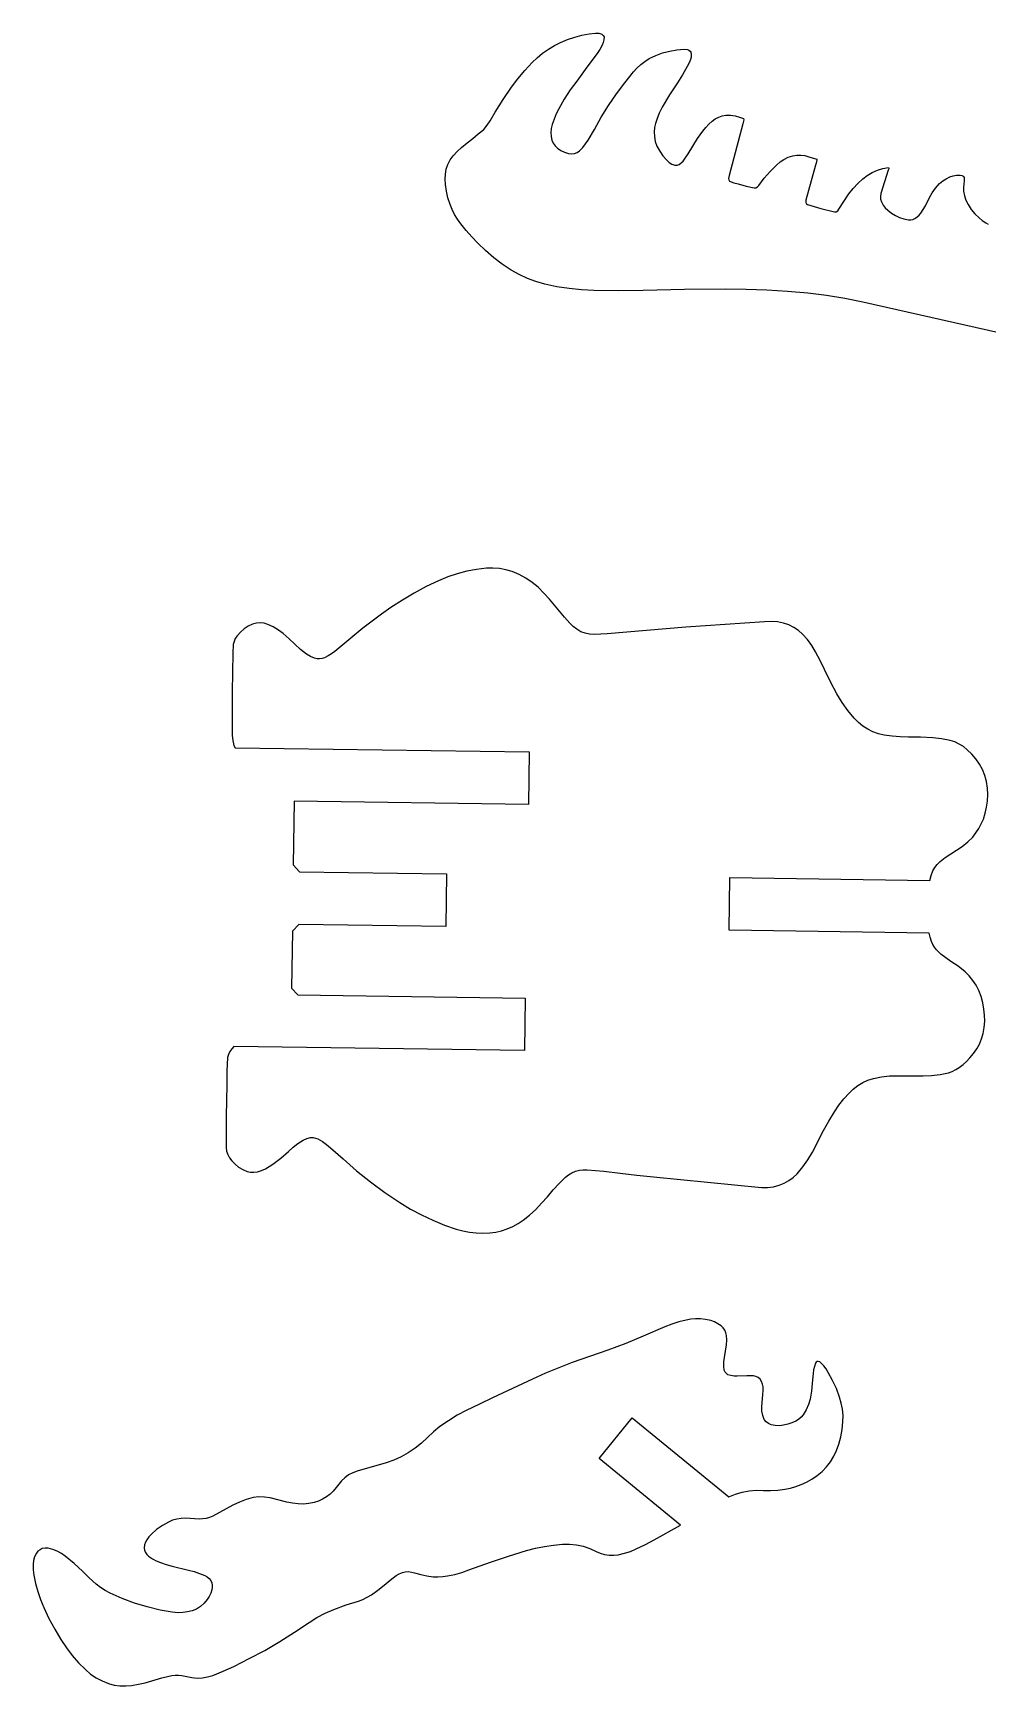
# Model space of a CAD drawing. Extents: x -40.2 to -8.1, y -2.1 to 47.3.
# Drawn here: x -28.71 to -18.87, y 30.29 to 47.33 of the extents above; entities that cross this region are included whole.
import ezdxf

# ---------------------------------------------------------------- set-up
doc = ezdxf.new("R2010")
doc.units = 0

msp = doc.modelspace()

# ---------------------------------------------------------------- linework, layer by layer
at = {"layer": '5'}
for p, q in [((-23.3967, 47.163207), (-23.334717, 47.200619)), ((-23.334717, 47.200619), (-23.27023, 47.233527)), ((-23.27023, 47.233527), (-23.198846, 47.262705)), ((-23.198846, 47.262705), (-23.125816, 47.287478)), ((-23.125816, 47.287478), (-23.051412, 47.307754)), ((-23.051412, 47.307754), (-22.97591, 47.323456)), ((-22.97591, 47.323456), (-22.91038, 47.330074)), ((-22.91038, 47.330074), (-22.876917, 47.327584)), ((-22.876917, 47.327584), (-22.84485, 47.317697)), ((-22.842981, 47.204719), (-22.867977, 47.161763)), ((-22.84485, 47.317697), (-22.831298, 47.305556)), ((-22.830693, 47.231466), (-22.842981, 47.204719)), ((-22.831298, 47.305556), (-22.822725, 47.289507)), ((-22.823854, 47.260095), (-22.830693, 47.231466)), ((-22.822725, 47.289507), (-22.823854, 47.260095)), ((-23.640144, 46.944601), (-23.564549, 47.025943)), ((-23.564549, 47.025943), (-23.511908, 47.075646)), ((-23.511908, 47.075646), (-23.455864, 47.121479)), ((-23.455864, 47.121479), (-23.3967, 47.163207)), ((-22.89481, 47.11993), (-22.999047, 46.976912)), ((-22.867977, 47.161763), (-22.89481, 47.11993)), ((-22.44466, 47.005582), (-22.402899, 47.038532)), ((-22.402899, 47.038532), (-22.358534, 47.067883)), ((-22.358534, 47.067883), (-22.290037, 47.099401)), ((-22.290037, 47.099401), (-22.219095, 47.124943)), ((-22.219095, 47.124943), (-22.146228, 47.144322)), ((-22.146228, 47.144322), (-22.07197, 47.157397)), ((-22.07197, 47.157397), (-21.996866, 47.16407)), ((-21.996866, 47.16407), (-21.96132, 47.159998)), ((-21.94737, 47.021515), (-21.965341, 46.985303)), ((-21.96132, 47.159998), (-21.94779, 47.15388)), ((-21.94779, 47.15388), (-21.936335, 47.144431)), ((-21.931764, 47.058807), (-21.94737, 47.021515)), ((-21.936335, 47.144431), (-21.927754, 47.132312)), ((-21.925158, 47.082832), (-21.931764, 47.058807)), ((-21.927754, 47.132312), (-21.923801, 47.107711)), ((-21.923801, 47.107711), (-21.925158, 47.082832)), ((-23.778321, 46.770823), (-23.711464, 46.859486)), ((-23.711464, 46.859486), (-23.640144, 46.944601)), ((-22.999047, 46.976912), (-23.10525, 46.835347)), ((-22.609568, 46.818376), (-22.519227, 46.929825)), ((-22.519227, 46.929825), (-22.483527, 46.969262)), ((-22.483527, 46.969262), (-22.44466, 47.005582)), ((-22.014122, 46.900164), (-22.06664, 46.81728)), ((-21.965341, 46.985303), (-22.014122, 46.900164)), ((-23.864098, 46.644813), (-23.778321, 46.770823)), ((-23.171668, 46.74382), (-23.23309, 46.648868)), ((-23.10525, 46.835347), (-23.171668, 46.74382)), ((-22.775852, 46.584617), (-22.69516, 46.70324)), ((-22.69516, 46.70324), (-22.609568, 46.818376)), ((-22.147732, 46.692875), (-22.223648, 46.565245)), ((-22.06664, 46.81728), (-22.147732, 46.692875)), ((-23.99699, 46.426324), (-23.945136, 46.515704)), ((-23.945136, 46.515704), (-23.864098, 46.644813)), ((-23.28934, 46.550764), (-23.315424, 46.497915)), ((-23.23309, 46.648868), (-23.28934, 46.550764)), ((-22.851502, 46.462718), (-22.775852, 46.584617)), ((-22.223648, 46.565245), (-22.254412, 46.503356)), ((-24.119132, 46.289887), (-24.062572, 46.336943)), ((-24.062572, 46.336943), (-24.027173, 46.37972)), ((-24.027173, 46.37972), (-23.99699, 46.426324)), ((-23.36764, 46.347933), (-23.371449, 46.306858)), ((-23.357861, 46.388007), (-23.36764, 46.347933)), ((-23.338291, 46.443598), (-23.357861, 46.388007)), ((-23.315424, 46.497915), (-23.338291, 46.443598)), ((-22.986818, 46.225925), (-22.921977, 46.337755)), ((-22.921977, 46.337755), (-22.851502, 46.462718)), ((-22.301916, 46.35596), (-22.30716, 46.31321)), ((-22.292901, 46.398077), (-22.301916, 46.35596)), ((-22.280186, 46.439228), (-22.292901, 46.398077)), ((-22.254412, 46.503356), (-22.280186, 46.439228)), ((-21.805567, 46.317666), (-21.775553, 46.355348)), ((-21.775553, 46.355348), (-21.742826, 46.3907)), ((-21.742826, 46.3907), (-21.707566, 46.423527)), ((-21.707566, 46.423527), (-21.676182, 46.446502)), ((-21.676182, 46.446502), (-21.641649, 46.464398)), ((-21.641649, 46.464398), (-21.604782, 46.476792)), ((-21.604782, 46.476792), (-21.566452, 46.483393)), ((-21.566452, 46.483393), (-21.518574, 46.482757)), ((-21.392095, 46.39532), (-21.535115, 45.860665)), ((-21.518574, 46.482757), (-21.471237, 46.475553)), ((-21.471237, 46.475553), (-21.425338, 46.461916)), ((-21.425338, 46.461916), (-21.405166, 46.456871)), ((-21.405166, 46.456871), (-21.385712, 46.449532)), ((-21.385333, 46.422426), (-21.392095, 46.39532)), ((-21.385712, 46.449532), (-21.383672, 46.436005)), ((-21.383672, 46.436005), (-21.385333, 46.422426)), ((-24.291704, 46.151361), (-24.23526, 46.199024)), ((-24.23526, 46.199024), (-24.177138, 46.244624)), ((-24.177138, 46.244624), (-24.119132, 46.289887)), ((-23.371449, 46.306858), (-23.369205, 46.265669)), ((-23.369205, 46.265669), (-23.360957, 46.225251)), ((-23.360957, 46.225251), (-23.346713, 46.19485)), ((-23.346713, 46.19485), (-23.327091, 46.16761)), ((-23.327091, 46.16761), (-23.302767, 46.14447)), ((-23.042347, 46.150013), (-23.012959, 46.186781)), ((-23.012959, 46.186781), (-22.986818, 46.225925)), ((-22.30716, 46.31321), (-22.30456, 46.262821)), ((-22.30456, 46.262821), (-22.294667, 46.213344)), ((-22.294667, 46.213344), (-22.277691, 46.165829)), ((-22.277691, 46.165829), (-22.249752, 46.112823)), ((-21.907396, 46.164216), (-21.858551, 46.242314)), ((-21.858551, 46.242314), (-21.805567, 46.317666)), ((-24.433464, 45.976704), (-24.408586, 46.022993)), ((-24.408586, 46.022993), (-24.377161, 46.065112)), ((-24.377161, 46.065112), (-24.336089, 46.109878)), ((-24.336089, 46.109878), (-24.291704, 46.151361)), ((-23.302767, 46.14447), (-23.267393, 46.12072)), ((-23.267393, 46.12072), (-23.229165, 46.101903)), ((-23.229165, 46.101903), (-23.188768, 46.088357)), ((-23.188768, 46.088357), (-23.158651, 46.085298)), ((-23.158651, 46.085298), (-23.128611, 46.08905)), ((-23.128611, 46.08905), (-23.100171, 46.099422)), ((-23.100171, 46.099422), (-23.074769, 46.11589)), ((-23.074769, 46.11589), (-23.042347, 46.150013)), ((-22.249752, 46.112823), (-22.215777, 46.063468)), ((-22.215777, 46.063468), (-22.176236, 46.018448)), ((-22.176236, 46.018448), (-22.151626, 45.996687)), ((-22.151626, 45.996687), (-22.123222, 45.980182)), ((-22.027115, 45.991038), (-22.008025, 46.010765)), ((-22.008025, 46.010765), (-21.955836, 46.086261)), ((-21.955836, 46.086261), (-21.907396, 46.164216)), ((-21.046021, 45.96943), (-21.009298, 46.001542)), ((-21.009298, 46.001542), (-20.968716, 46.028614)), ((-20.968716, 46.028614), (-20.924962, 46.050186)), ((-20.924962, 46.050186), (-20.878778, 46.065894)), ((-20.878778, 46.065894), (-20.836792, 46.072356)), ((-20.836792, 46.072356), (-20.794312, 46.072591)), ((-20.794312, 46.072591), (-20.752257, 46.066595)), ((-20.752257, 46.066595), (-20.711535, 46.054498)), ((-20.711535, 46.054498), (-20.630762, 46.031075)), ((-20.634723, 46.000109), (-20.643208, 45.970066)), ((-20.630762, 46.031075), (-20.634723, 46.000109)), ((-24.461251, 45.822917), (-24.457968, 45.87514)), ((-24.457968, 45.87514), (-24.448664, 45.926633)), ((-24.448664, 45.926633), (-24.433464, 45.976704)), ((-22.123222, 45.980182), (-22.09213, 45.969575)), ((-22.09213, 45.969575), (-22.070629, 45.969675)), ((-22.070629, 45.969675), (-22.050078, 45.975993)), ((-22.050078, 45.975993), (-22.027115, 45.991038)), ((-21.535115, 45.860665), (-21.539637, 45.832665)), ((-21.539637, 45.832665), (-21.537697, 45.817636)), ((-21.228415, 45.75973), (-21.172035, 45.833392)), ((-21.172035, 45.833392), (-21.111157, 45.903384)), ((-21.111157, 45.903384), (-21.046021, 45.96943)), ((-20.643208, 45.970066), (-20.741858, 45.606942)), ((-20.207968, 45.779138), (-20.157081, 45.827749)), ((-20.157081, 45.827749), (-20.110238, 45.863327)), ((-20.110238, 45.863327), (-20.05952, 45.893124)), ((-20.05952, 45.893124), (-20.005639, 45.916722)), ((-20.005639, 45.916722), (-19.949347, 45.933792)), ((-19.893659, 45.916643), (-19.971748, 45.676404)), ((-19.949347, 45.933792), (-19.891434, 45.944094)), ((-19.88917, 45.931553), (-19.893659, 45.916643)), ((-19.891434, 45.944094), (-19.888485, 45.938151)), ((-19.888485, 45.938151), (-19.88917, 45.931553)), ((-19.332029, 45.805859), (-19.296609, 45.8285)), ((-19.296609, 45.8285), (-19.258925, 45.847133)), ((-19.258925, 45.847133), (-19.224708, 45.858647)), ((-19.224708, 45.858647), (-19.189174, 45.865032)), ((-19.189174, 45.865032), (-19.153089, 45.86615)), ((-19.153089, 45.86615), (-19.137036, 45.863532)), ((-19.137036, 45.863532), (-19.122998, 45.855319)), ((-19.122998, 45.855319), (-19.112849, 45.842608)), ((-19.112849, 45.842608), (-19.11023, 45.807311)), ((-24.458469, 45.770664), (-24.461251, 45.822917)), ((-24.447595, 45.700849), (-24.458469, 45.770664)), ((-24.431537, 45.632041), (-24.447595, 45.700849)), ((-21.537697, 45.817636), (-21.52986, 45.804665)), ((-21.52986, 45.804665), (-21.485358, 45.787662)), ((-21.485358, 45.787662), (-21.439216, 45.775808)), ((-21.439216, 45.775808), (-21.357806, 45.753577)), ((-21.357806, 45.753577), (-21.275891, 45.733292)), ((-21.275891, 45.733292), (-21.257191, 45.736122)), ((-21.257191, 45.736122), (-21.240668, 45.745324)), ((-21.240668, 45.745324), (-21.228415, 45.75973)), ((-20.351756, 45.593469), (-20.298473, 45.671468)), ((-20.298473, 45.671468), (-20.255182, 45.726952)), ((-20.255182, 45.726952), (-20.207968, 45.779138)), ((-19.971748, 45.676404), (-19.975167, 45.647101)), ((-19.470798, 45.627434), (-19.44118, 45.681954)), ((-19.44118, 45.681954), (-19.405688, 45.732846)), ((-19.405688, 45.732846), (-19.364762, 45.77948)), ((-19.364762, 45.77948), (-19.332029, 45.805859)), ((-19.113637, 45.772082), (-19.117838, 45.736943)), ((-19.117838, 45.736943), (-19.117629, 45.701555)), ((-19.117629, 45.701555), (-19.109254, 45.653088)), ((-19.11023, 45.807311), (-19.113637, 45.772082)), ((-24.410383, 45.564624), (-24.431537, 45.632041)), ((-24.38955, 45.511302), (-24.410383, 45.564624)), ((-24.364138, 45.460003), (-24.38955, 45.511302)), ((-20.741858, 45.606942), (-20.743634, 45.583424)), ((-20.743634, 45.583424), (-20.737242, 45.57001)), ((-20.737242, 45.57001), (-20.724987, 45.561606)), ((-20.724987, 45.561606), (-20.587296, 45.522304)), ((-20.587296, 45.522304), (-20.448542, 45.486936)), ((-20.448542, 45.486936), (-20.42978, 45.489018)), ((-20.42978, 45.489018), (-20.413413, 45.498422)), ((-20.413413, 45.498422), (-20.402166, 45.513583)), ((-20.402166, 45.513583), (-20.351756, 45.593469)), ((-19.975167, 45.647101), (-19.972869, 45.61769)), ((-19.972869, 45.61769), (-19.964939, 45.589275)), ((-19.964939, 45.589275), (-19.947621, 45.556861)), ((-19.947621, 45.556861), (-19.924993, 45.527905)), ((-19.924993, 45.527905), (-19.897727, 45.503265)), ((-19.897727, 45.503265), (-19.860093, 45.474396)), ((-19.556376, 45.475388), (-19.510311, 45.549568)), ((-19.510311, 45.549568), (-19.470798, 45.627434)), ((-19.109254, 45.653088), (-19.093832, 45.606385)), ((-19.093832, 45.606385), (-19.071698, 45.562462)), ((-19.071698, 45.562462), (-19.038495, 45.512795)), ((-19.038495, 45.512795), (-19.000546, 45.466652)), ((-24.334342, 45.41112), (-24.364138, 45.460003)), ((-24.30039, 45.365027), (-24.334342, 45.41112)), ((-24.243985, 45.296094), (-24.30039, 45.365027)), ((-19.860093, 45.474396), (-19.819563, 45.449757)), ((-19.819563, 45.449757), (-19.776612, 45.429635)), ((-19.776612, 45.429635), (-19.73174, 45.414265)), ((-19.73174, 45.414265), (-19.685471, 45.403827)), ((-19.685471, 45.403827), (-19.662688, 45.404478)), ((-19.662688, 45.404478), (-19.640478, 45.409596)), ((-19.640478, 45.409596), (-19.619709, 45.418982)), ((-19.619709, 45.418982), (-19.5961, 45.434848)), ((-19.5961, 45.434848), (-19.574858, 45.453766)), ((-19.574858, 45.453766), (-19.556376, 45.475388)), ((-19.000546, 45.466652), (-18.958224, 45.424485)), ((-18.958224, 45.424485), (-18.924818, 45.397212)), ((-18.924818, 45.397212), (-18.889011, 45.373178)), ((-18.889011, 45.373178), (-18.865072, 45.360117)), ((-24.184809, 45.229525), (-24.243985, 45.296094)), ((-24.122962, 45.16543), (-24.184809, 45.229525)), ((-24.043916, 45.087553), (-24.122962, 45.16543)), ((-23.959984, 45.014969), (-24.043916, 45.087553)), ((-23.871518, 44.947983), (-23.959984, 45.014969)), ((-23.778893, 44.886879), (-23.871518, 44.947983)), ((-23.6971, 44.841197), (-23.778893, 44.886879)), ((-23.612185, 44.801618), (-23.6971, 44.841197)), ((-23.524604, 44.768354), (-23.612185, 44.801618)), ((-23.434825, 44.741581), (-23.524604, 44.768354)), ((-23.30935, 44.715664), (-23.434825, 44.741581)), ((-23.182719, 44.696161), (-23.30935, 44.715664)), ((-23.055261, 44.68312), (-23.182719, 44.696161)), ((-22.927304, 44.676577), (-23.055261, 44.68312)), ((-22.673544, 44.673459), (-22.927304, 44.676577)), ((-22.419783, 44.676589), (-22.673544, 44.673459)), ((-21.995237, 44.686022), (-22.419783, 44.676589)), ((-21.570605, 44.689906), (-21.995237, 44.686022)), ((-21.357969, 44.687663), (-21.570605, 44.689906)), ((-21.145464, 44.67987), (-21.357969, 44.687663)), ((-20.933235, 44.666532), (-21.145464, 44.67987)), ((-20.721426, 44.647659), (-20.933235, 44.666532)), ((-20.531633, 44.623959), (-20.721426, 44.647659)), ((-20.342841, 44.593285), (-20.531633, 44.623959)), ((-20.155307, 44.555678), (-20.342841, 44.593285)), ((-18.752801, 44.238899), (-20.155307, 44.555678)), ((-24.33651, 41.757526), (-24.433383, 41.724823)), ((-24.237628, 41.783531), (-24.33651, 41.757526)), ((-24.1372, 41.802718), (-24.237628, 41.783531)), ((-24.035696, 41.814996), (-24.1372, 41.802718)), ((-23.96822, 41.816124), (-24.035696, 41.814996)), ((-23.900963, 41.810577), (-23.96822, 41.816124)), ((-23.834583, 41.798409), (-23.900963, 41.810577)), ((-23.769732, 41.77974), (-23.834583, 41.798409)), ((-23.697471, 41.749444), (-23.769732, 41.77974)), ((-23.628603, 41.712072), (-23.697471, 41.749444)), ((-24.655193, 41.624736), (-24.779831, 41.558424)), ((-24.527795, 41.685577), (-24.655193, 41.624736)), ((-24.433383, 41.724823), (-24.527795, 41.685577)), ((-23.563818, 41.667998), (-23.628603, 41.712072)), ((-23.503768, 41.617666), (-23.563818, 41.667998)), ((-23.442354, 41.557798), (-23.503768, 41.617666)), ((-25.019895, 41.4099), (-25.118274, 41.341441)), ((-24.901475, 41.486767), (-25.019895, 41.4099)), ((-24.779831, 41.558424), (-24.901475, 41.486767)), ((-23.384606, 41.494386), (-23.442354, 41.557798)), ((-23.28189, 41.371106), (-23.384606, 41.494386)), ((-26.445257, 41.239319), (-26.490678, 41.217227)), ((-26.406282, 41.249414), (-26.445257, 41.239319)), ((-26.366122, 41.252269), (-26.406282, 41.249414)), ((-26.326111, 41.247792), (-26.366122, 41.252269)), ((-26.287576, 41.236129), (-26.326111, 41.247792)), ((-26.231703, 41.20983), (-26.287576, 41.236129)), ((-25.214589, 41.270108), (-25.308757, 41.195963)), ((-25.118274, 41.341441), (-25.214589, 41.270108)), ((-23.230044, 41.309338), (-23.28189, 41.371106)), ((-23.175827, 41.249639), (-23.230044, 41.309338)), ((-23.141047, 41.215306), (-23.175827, 41.249639)), ((-21.16772, 41.263167), (-21.978931, 41.205356)), ((-21.102198, 41.265994), (-21.16772, 41.263167)), ((-21.036794, 41.261148), (-21.102198, 41.265994)), ((-20.972403, 41.248696), (-21.036794, 41.261148)), ((-20.918651, 41.229566), (-20.972403, 41.248696)), ((-20.867669, 41.203949), (-20.918651, 41.229566)), ((-26.636973, 41.060836), (-26.644451, 41.028466)), ((-26.623447, 41.09118), (-26.636973, 41.060836)), ((-26.604372, 41.118381), (-26.623447, 41.09118)), ((-26.570929, 41.156231), (-26.604372, 41.118381)), ((-26.532811, 41.18937), (-26.570929, 41.156231)), ((-26.490678, 41.217227), (-26.532811, 41.18937)), ((-26.178943, 41.177739), (-26.231703, 41.20983)), ((-26.129895, 41.140221), (-26.178943, 41.177739)), ((-26.068133, 41.087686), (-26.129895, 41.140221)), ((-26.009091, 41.032114), (-26.068133, 41.087686)), ((-25.308757, 41.195963), (-25.597618, 40.957882)), ((-23.102538, 41.185215), (-23.141047, 41.215306)), ((-23.060815, 41.159768), (-23.102538, 41.185215)), ((-23.0172, 41.144008), (-23.060815, 41.159768)), ((-22.971774, 41.134676), (-23.0172, 41.144008)), ((-22.925478, 41.131967), (-22.971774, 41.134676)), ((-22.857759, 41.134384), (-22.925478, 41.131967)), ((-22.790142, 41.138827), (-22.857759, 41.134384)), ((-22.384715, 41.17427), (-22.790142, 41.138827)), ((-21.978931, 41.205356), (-22.384715, 41.17427)), ((-20.82024, 41.172235), (-20.867669, 41.203949)), ((-20.777087, 41.134911), (-20.82024, 41.172235)), ((-20.727125, 41.078343), (-20.777087, 41.134911)), ((-20.682084, 41.017785), (-20.727125, 41.078343)), ((-26.649889, 40.938551), (-26.656483, 40.540296)), ((-26.644451, 41.028466), (-26.649889, 40.938551)), ((-25.950521, 40.977872), (-26.009091, 41.032114)), ((-25.888286, 40.927877), (-25.950521, 40.977872)), ((-25.849671, 40.903742), (-25.888286, 40.927877)), ((-25.80775, 40.885957), (-25.849671, 40.903742)), ((-25.781478, 40.880413), (-25.80775, 40.885957)), ((-25.702684, 40.892345), (-25.728091, 40.883659)), ((-25.66562, 40.910797), (-25.702684, 40.892345)), ((-25.630491, 40.932709), (-25.66562, 40.910797)), ((-25.597618, 40.957882), (-25.630491, 40.932709)), ((-20.64228, 40.953663), (-20.682084, 41.017785)), ((-20.594712, 40.86375), (-20.64228, 40.953663)), ((-25.754639, 40.879639), (-25.781478, 40.880413)), ((-25.728091, 40.883659), (-25.754639, 40.879639)), ((-20.549939, 40.772415), (-20.594712, 40.86375)), ((-20.488158, 40.645273), (-20.549939, 40.772415)), ((-20.422678, 40.519997), (-20.488158, 40.645273)), ((-26.656483, 40.540296), (-26.65667, 40.141986)), ((-20.36943, 40.431519), (-20.422678, 40.519997)), ((-20.309778, 40.347225), (-20.36943, 40.431519)), ((-20.244049, 40.26758), (-20.309778, 40.347225)), ((-20.201688, 40.225344), (-20.244049, 40.26758)), ((-20.155026, 40.187915), (-20.201688, 40.225344)), ((-26.65667, 40.141986), (-26.654418, 40.089535)), ((-26.654418, 40.089535), (-26.648329, 40.03739)), ((-26.648329, 40.03739), (-26.638436, 39.985831)), ((-20.104607, 40.155726), (-20.155026, 40.187915)), ((-20.051015, 40.129152), (-20.104607, 40.155726)), ((-19.994874, 40.108501), (-20.051015, 40.129152)), ((-19.936836, 40.094014), (-19.994874, 40.108501)), ((-19.85357, 40.082182), (-19.936836, 40.094014)), ((-19.76975, 40.0753), (-19.85357, 40.082182)), ((-19.685669, 40.073391), (-19.76975, 40.0753)), ((-19.560002, 40.071776), (-19.685669, 40.073391)), ((-19.434502, 40.065084), (-19.560002, 40.071776)), ((-19.345335, 40.055559), (-19.434502, 40.065084)), ((-19.257121, 40.039447), (-19.345335, 40.055559)), ((-19.208695, 40.023994), (-19.257121, 40.039447)), ((-26.638436, 39.985831), (-26.626376, 39.963988)), ((-26.626376, 39.963988), (-23.595141, 39.922201)), ((-23.595141, 39.922201), (-23.602601, 39.381057)), ((-19.162532, 40.002714), (-19.208695, 40.023994)), ((-19.119329, 39.97593), (-19.162532, 40.002714)), ((-19.07974, 39.944047), (-19.119329, 39.97593)), ((-19.032538, 39.899385), (-19.07974, 39.944047)), ((-18.990235, 39.850058), (-19.032538, 39.899385)), ((-18.953289, 39.796601), (-18.990235, 39.850058)), ((-18.9221, 39.739592), (-18.953289, 39.796601)), ((-18.897007, 39.67965), (-18.9221, 39.739592)), ((-18.880219, 39.614742), (-18.897007, 39.67965)), ((-18.870329, 39.548431), (-18.880219, 39.614742)), ((-18.867447, 39.481449), (-18.870329, 39.548431)), ((-26.018337, 39.414359), (-26.026714, 38.758719)), ((-23.602601, 39.381057), (-26.018337, 39.414359)), ((-18.894997, 39.289781), (-18.880926, 39.351712)), ((-18.880926, 39.351712), (-18.871605, 39.414533)), ((-18.871605, 39.414533), (-18.867447, 39.481449)), ((-18.934717, 39.179226), (-18.913739, 39.2291)), ((-18.913739, 39.2291), (-18.894997, 39.289781)), ((-19.074623, 38.992952), (-19.023196, 39.043666)), ((-19.023196, 39.043666), (-18.989668, 39.086132)), ((-18.989668, 39.086132), (-18.960095, 39.131441)), ((-18.960095, 39.131441), (-18.934717, 39.179226)), ((-19.305884, 38.833033), (-19.249535, 38.872023)), ((-19.249535, 38.872023), (-19.191092, 38.907796)), ((-19.191092, 38.907796), (-19.130768, 38.947517)), ((-19.130768, 38.947517), (-19.074623, 38.992952)), ((-26.026714, 38.758719), (-25.961246, 38.68463)), ((-25.961246, 38.68463), (-24.445432, 38.663734)), ((-19.450204, 38.646184), (-19.43261, 38.694001)), ((-19.43261, 38.694001), (-19.413133, 38.729694)), ((-19.413133, 38.729694), (-19.388749, 38.762234)), ((-19.388749, 38.762234), (-19.359961, 38.790951)), ((-19.359961, 38.790951), (-19.305884, 38.833033)), ((-24.445432, 38.663734), (-24.452892, 38.122554)), ((-21.534933, 38.084322), (-21.527473, 38.625502)), ((-21.527473, 38.625502), (-19.463693, 38.597052)), ((-19.463693, 38.597052), (-19.450204, 38.646184)), ((-26.035374, 38.074216), (-26.044117, 37.485757)), ((-25.968706, 38.143451), (-26.035374, 38.074216)), ((-24.452892, 38.122554), (-25.968706, 38.143451)), ((-19.471107, 38.053986), (-21.534933, 38.084322)), ((-19.460771, 38.010541), (-19.471107, 38.053986)), ((-19.471107, 38.053986), (-19.471107, 38.053986)), ((-19.447327, 37.967956), (-19.460771, 38.010541)), ((-19.433784, 37.93736), (-19.447327, 37.967956)), ((-19.416765, 37.908552), (-19.433784, 37.93736)), ((-19.396501, 37.881927), (-19.416765, 37.908552)), ((-19.350713, 37.83818), (-19.396501, 37.881927)), ((-19.301414, 37.798432), (-19.350713, 37.83818)), ((-19.24895, 37.762964), (-19.301414, 37.798432)), ((-19.172922, 37.71245), (-19.24895, 37.762964)), ((-19.101399, 37.655737), (-19.172922, 37.71245)), ((-19.058928, 37.613457), (-19.101399, 37.655737)), ((-26.044117, 37.485757), (-25.978722, 37.416928)), ((-19.021061, 37.567009), (-19.058928, 37.613457)), ((-18.988206, 37.51689), (-19.021061, 37.567009)), ((-18.960716, 37.463639), (-18.988206, 37.51689)), ((-25.978722, 37.416928), (-23.634882, 37.384617)), ((-23.634882, 37.384617), (-23.642342, 36.843455)), ((-18.937389, 37.400948), (-18.960716, 37.463639)), ((-18.91954, 37.336483), (-18.937389, 37.400948)), ((-18.907301, 37.270722), (-18.91954, 37.336483)), ((-18.900849, 37.20783), (-18.907301, 37.270722)), ((-18.904704, 37.081568), (-18.899981, 37.144614)), ((-18.899981, 37.144614), (-18.900849, 37.20783)), ((-18.931555, 36.963763), (-18.914981, 37.019187)), ((-18.914981, 37.019187), (-18.904704, 37.081568)), ((-26.69483, 36.803815), (-26.704126, 36.771697)), ((-26.680327, 36.833943), (-26.69483, 36.803815)), ((-26.661021, 36.861242), (-26.680327, 36.833943)), ((-26.637448, 36.884955), (-26.661021, 36.861242)), ((-23.642342, 36.843455), (-26.637448, 36.884955)), ((-19.051448, 36.767651), (-19.014021, 36.811762)), ((-19.014021, 36.811762), (-18.98134, 36.859495)), ((-18.98134, 36.859495), (-18.953754, 36.910343)), ((-18.953754, 36.910343), (-18.931555, 36.963763)), ((-26.710235, 36.631265), (-26.71158, 36.490706)), ((-26.704126, 36.771697), (-26.710235, 36.631265)), ((-19.273407, 36.615278), (-19.234365, 36.628944)), ((-19.234365, 36.628944), (-19.19709, 36.646879)), ((-19.19709, 36.646879), (-19.162048, 36.66886)), ((-19.162048, 36.66886), (-19.122677, 36.698913)), ((-19.122677, 36.698913), (-19.085737, 36.731909)), ((-19.085737, 36.731909), (-19.051448, 36.767651)), ((-26.71158, 36.490706), (-26.716451, 36.16789)), ((-20.254176, 36.446187), (-20.207077, 36.481991)), ((-20.207077, 36.481991), (-20.156468, 36.512632)), ((-20.156468, 36.512632), (-20.102911, 36.537769)), ((-20.102911, 36.537769), (-20.047004, 36.557123)), ((-20.047004, 36.557123), (-19.964518, 36.573634)), ((-19.964518, 36.573634), (-19.880879, 36.582632)), ((-19.880879, 36.582632), (-19.796769, 36.584045)), ((-19.796769, 36.584045), (-19.535088, 36.582879)), ((-19.535088, 36.582879), (-19.447132, 36.587119)), ((-19.447132, 36.587119), (-19.359741, 36.597939)), ((-19.359741, 36.597939), (-19.273407, 36.615278)), ((-20.402386, 36.28011), (-20.351848, 36.344571)), ((-20.351848, 36.344571), (-20.297239, 36.40562)), ((-20.297239, 36.40562), (-20.254176, 36.446187)), ((-26.716451, 36.16789), (-26.717544, 35.845039)), ((-20.559921, 36.0194), (-20.50612, 36.117015)), ((-20.50612, 36.117015), (-20.448639, 36.21251)), ((-20.448639, 36.21251), (-20.402386, 36.28011)), ((-25.887037, 35.936914), (-25.847745, 35.94575)), ((-25.847745, 35.94575), (-25.82167, 35.946132)), ((-25.82167, 35.946132), (-25.795974, 35.941681)), ((-20.675618, 35.796785), (-20.559921, 36.0194)), ((-26.717544, 35.845039), (-26.713493, 35.807112)), ((-26.713493, 35.807112), (-26.702182, 35.770685)), ((-26.154522, 35.736008), (-26.076344, 35.803997)), ((-26.076344, 35.803997), (-26.028688, 35.846922)), ((-26.028688, 35.846922), (-25.977782, 35.885937)), ((-25.977782, 35.885937), (-25.923945, 35.920798)), ((-25.923945, 35.920798), (-25.887037, 35.936914)), ((-25.795974, 35.941681), (-25.771546, 35.932551)), ((-25.771546, 35.932551), (-25.725691, 35.90626)), ((-25.725691, 35.90626), (-25.682373, 35.87597)), ((-25.682373, 35.87597), (-25.641939, 35.841926)), ((-25.641939, 35.841926), (-25.512333, 35.726364)), ((-20.721872, 35.7184), (-20.675618, 35.796785)), ((-26.702182, 35.770685), (-26.684037, 35.737135)), ((-26.684037, 35.737135), (-26.659744, 35.707729)), ((-26.659744, 35.707729), (-26.626722, 35.672323)), ((-26.626722, 35.672323), (-26.589041, 35.641924)), ((-26.589041, 35.641924), (-26.547453, 35.617136)), ((-26.547453, 35.617136), (-26.502787, 35.598456)), ((-26.396176, 35.594957), (-26.353473, 35.608156)), ((-26.353473, 35.608156), (-26.312312, 35.625578)), ((-26.312312, 35.625578), (-26.273108, 35.647046)), ((-26.273108, 35.647046), (-26.23626, 35.672344)), ((-26.23626, 35.672344), (-26.154522, 35.736008)), ((-25.512333, 35.726364), (-25.373513, 35.605307)), ((-25.373513, 35.605307), (-25.229848, 35.490043)), ((-23.11623, 35.598998), (-23.077128, 35.609654)), ((-23.077128, 35.609654), (-23.036942, 35.614912)), ((-23.036942, 35.614912), (-22.996415, 35.614677)), ((-22.996415, 35.614677), (-22.825772, 35.600473)), ((-20.832675, 35.57417), (-20.77434, 35.644032)), ((-20.77434, 35.644032), (-20.721872, 35.7184)), ((-26.502787, 35.598456), (-26.467615, 35.5913)), ((-26.467615, 35.5913), (-26.431742, 35.590122)), ((-26.431742, 35.590122), (-26.396176, 35.594957)), ((-25.229848, 35.490043), (-25.081578, 35.380765)), ((-23.347835, 35.406349), (-23.285357, 35.473126)), ((-23.285357, 35.473126), (-23.220003, 35.53709)), ((-23.220003, 35.53709), (-23.188332, 35.562379)), ((-23.188332, 35.562379), (-23.153527, 35.583143)), ((-23.153527, 35.583143), (-23.11623, 35.598998)), ((-22.825772, 35.600473), (-22.655605, 35.581389)), ((-22.655605, 35.581389), (-22.485317, 35.560864)), ((-22.485317, 35.560864), (-22.314795, 35.542379)), ((-22.314795, 35.542379), (-21.201508, 35.431774)), ((-21.139252, 35.432307), (-21.077493, 35.440176)), ((-21.077493, 35.440176), (-21.017092, 35.455269)), ((-21.017092, 35.455269), (-20.965988, 35.476519)), ((-20.965988, 35.476519), (-20.917771, 35.503688)), ((-20.917771, 35.503688), (-20.873122, 35.536393)), ((-20.873122, 35.536393), (-20.832675, 35.57417)), ((-25.081578, 35.380765), (-24.928954, 35.277657)), ((-24.928954, 35.277657), (-24.818701, 35.210087)), ((-23.527714, 35.206518), (-23.466245, 35.270531)), ((-23.466245, 35.270531), (-23.407316, 35.336889)), ((-23.407316, 35.336889), (-23.347835, 35.406349)), ((-21.201508, 35.431774), (-21.139252, 35.432307)), ((-24.818701, 35.210087), (-24.704884, 35.148709)), ((-24.704884, 35.148709), (-24.587851, 35.093711)), ((-24.587851, 35.093711), (-24.467959, 35.045261)), ((-23.709009, 35.060916), (-23.657442, 35.095592)), ((-23.657442, 35.095592), (-23.590192, 35.148264)), ((-23.590192, 35.148264), (-23.527714, 35.206518)), ((-24.467959, 35.045261), (-24.345574, 35.003506)), ((-24.345574, 35.003506), (-24.278283, 34.985589)), ((-24.278283, 34.985589), (-24.209866, 34.972616)), ((-24.209866, 34.972616), (-24.140686, 34.964658)), ((-24.140686, 34.964658), (-24.071111, 34.961755)), ((-24.071111, 34.961755), (-24.001508, 34.963924)), ((-24.001508, 34.963924), (-23.939966, 34.972532)), ((-23.939966, 34.972532), (-23.879456, 34.986674)), ((-23.879456, 34.986674), (-23.820473, 35.006233)), ((-23.820473, 35.006233), (-23.763501, 35.031048)), ((-23.763501, 35.031048), (-23.709009, 35.060916)), ((-21.928071, 34.074202), (-21.976707, 34.065858)), ((-21.878913, 34.078523), (-21.928071, 34.074202)), ((-21.829567, 34.078792), (-21.878913, 34.078523)), ((-21.775718, 34.072435), (-21.829567, 34.078792)), ((-21.722833, 34.060462), (-21.775718, 34.072435)), ((-22.418127, 33.900462), (-22.599849, 33.824472)), ((-22.197417, 33.994422), (-22.418127, 33.900462)), ((-22.125358, 34.022744), (-22.197417, 33.994422)), ((-22.051695, 34.046586), (-22.125358, 34.022744)), ((-21.976707, 34.065858), (-22.051695, 34.046586)), ((-21.685022, 34.046511), (-21.722833, 34.060462)), ((-21.649257, 34.027934), (-21.685022, 34.046511)), ((-21.616099, 34.005025), (-21.649257, 34.027934)), ((-21.595958, 33.984821), (-21.616099, 34.005025)), ((-21.579503, 33.961517), (-21.595958, 33.984821)), ((-21.567203, 33.935777), (-21.579503, 33.961517)), ((-21.559407, 33.908334), (-21.567203, 33.935777)), ((-21.556301, 33.859977), (-21.559407, 33.908334)), ((-22.78445, 33.755774), (-23.150773, 33.628773)), ((-22.599849, 33.824472), (-22.78445, 33.755774)), ((-21.582894, 33.680045), (-21.570177, 33.745642)), ((-21.570177, 33.745642), (-21.559758, 33.811644)), ((-21.559758, 33.811644), (-21.556301, 33.859977)), ((-23.289033, 33.57467), (-23.42581, 33.51692)), ((-23.150773, 33.628773), (-23.289033, 33.57467)), ((-21.589773, 33.592251), (-21.589256, 33.636377)), ((-21.584437, 33.548446), (-21.589773, 33.592251)), ((-21.589256, 33.636377), (-21.582894, 33.680045)), ((-20.654471, 33.586703), (-20.662977, 33.552129)), ((-20.642604, 33.620272), (-20.654471, 33.586703)), ((-20.636134, 33.630213), (-20.642604, 33.620272)), ((-20.62646, 33.637075), (-20.636134, 33.630213)), ((-20.614939, 33.639894), (-20.62646, 33.637075)), ((-20.60015, 33.635186), (-20.614939, 33.639894)), ((-20.587274, 33.626521), (-20.60015, 33.635186)), ((-20.558716, 33.595763), (-20.587274, 33.626521)), ((-20.533328, 33.562339), (-20.558716, 33.595763)), ((-20.511359, 33.526576), (-20.533328, 33.562339)), ((-23.561008, 33.455565), (-23.971242, 33.265232)), ((-23.42581, 33.51692), (-23.561008, 33.455565)), ((-21.575565, 33.530328), (-21.584437, 33.548446)), ((-21.562638, 33.51484), (-21.575565, 33.530328)), ((-21.546399, 33.502871), (-21.562638, 33.51484)), ((-21.515061, 33.492741), (-21.546399, 33.502871)), ((-21.482567, 33.487369), (-21.515061, 33.492741)), ((-21.449635, 33.486874), (-21.482567, 33.487369)), ((-21.352871, 33.492035), (-21.449635, 33.486874)), ((-21.318326, 33.49191), (-21.352871, 33.492035)), ((-21.283868, 33.489447), (-21.318326, 33.49191)), ((-21.258874, 33.483329), (-21.283868, 33.489447)), ((-21.23557, 33.472418), (-21.258874, 33.483329)), ((-21.214865, 33.457138), (-21.23557, 33.472418)), ((-21.199193, 33.433095), (-21.214865, 33.457138)), ((-21.188687, 33.406388), (-21.199193, 33.433095)), ((-21.183777, 33.378111), (-21.188687, 33.406388)), ((-20.677084, 33.413501), (-20.685361, 33.332099)), ((-20.668039, 33.516886), (-20.677084, 33.413501)), ((-20.662977, 33.552129), (-20.668039, 33.516886)), ((-20.467206, 33.444263), (-20.511359, 33.526576)), ((-20.428528, 33.35924), (-20.467206, 33.444263)), ((-23.971242, 33.265232), (-24.107744, 33.20057)), ((-21.196453, 33.169981), (-21.1855, 33.299083)), ((-21.1855, 33.299083), (-21.183409, 33.33857)), ((-21.183409, 33.33857), (-21.183777, 33.378111)), ((-20.699787, 33.251559), (-20.716504, 33.194918)), ((-20.685361, 33.332099), (-20.699787, 33.251559)), ((-20.395489, 33.271871), (-20.428528, 33.35924)), ((-20.377461, 33.209779), (-20.395489, 33.271871)), ((-24.336946, 33.083939), (-24.427742, 33.028913)), ((-24.24338, 33.134112), (-24.336946, 33.083939)), ((-24.107744, 33.20057), (-24.24338, 33.134112)), ((-22.874676, 32.639575), (-22.531857, 33.05838)), ((-22.531857, 33.05838), (-21.538056, 32.244818)), ((-21.19543, 33.125711), (-21.196453, 33.169981)), ((-21.186907, 33.082257), (-21.19543, 33.125711)), ((-21.171131, 33.04088), (-21.186907, 33.082257)), ((-20.792002, 33.064153), (-20.817972, 33.042273)), ((-20.769536, 33.089616), (-20.792002, 33.064153)), ((-20.739866, 33.140678), (-20.769536, 33.089616)), ((-20.716504, 33.194918), (-20.739866, 33.140678)), ((-20.365564, 33.146227), (-20.377461, 33.209779)), ((-20.359912, 33.081819), (-20.365564, 33.146227)), ((-20.360558, 33.017166), (-20.359912, 33.081819)), ((-24.581426, 32.914324), (-24.643496, 32.855155)), ((-24.515517, 32.969185), (-24.581426, 32.914324)), ((-24.427742, 33.028913), (-24.515517, 32.969185)), ((-21.151861, 33.016979), (-21.171131, 33.04088)), ((-21.127466, 32.998338), (-21.151861, 33.016979)), ((-21.099341, 32.986024), (-21.127466, 32.998338)), ((-21.057639, 32.978297), (-21.099341, 32.986024)), ((-21.015254, 32.976798), (-21.057639, 32.978297)), ((-20.97311, 32.981561), (-21.015254, 32.976798)), ((-20.92979, 32.992012), (-20.97311, 32.981561)), ((-20.887597, 33.006349), (-20.92979, 32.992012)), ((-20.846879, 33.024453), (-20.887597, 33.006349)), ((-20.817972, 33.042273), (-20.846879, 33.024453)), ((-20.38336, 32.861453), (-20.369196, 32.938905)), ((-20.369196, 32.938905), (-20.360558, 33.017166)), ((-24.771475, 32.744391), (-24.841245, 32.697789)), ((-24.705169, 32.797096), (-24.771475, 32.744391)), ((-24.643496, 32.855155), (-24.705169, 32.797096)), ((-20.455022, 32.663007), (-20.426016, 32.722832)), ((-20.426016, 32.722832), (-20.402979, 32.7852)), ((-20.402979, 32.7852), (-20.38336, 32.861453)), ((-25.070125, 32.594424), (-25.368775, 32.508607)), ((-24.991078, 32.622551), (-25.070125, 32.594424)), ((-24.914612, 32.657084), (-24.991078, 32.622551)), ((-24.841245, 32.697789), (-24.914612, 32.657084)), ((-22.035035, 31.95223), (-22.874676, 32.639575)), ((-20.575911, 32.506318), (-20.529783, 32.553233)), ((-20.529783, 32.553233), (-20.489721, 32.606294)), ((-20.489721, 32.606294), (-20.455022, 32.663007)), ((-25.528316, 32.407953), (-25.583141, 32.339168)), ((-25.493938, 32.441027), (-25.528316, 32.407953)), ((-25.455407, 32.469155), (-25.493938, 32.441027)), ((-25.413429, 32.49182), (-25.455407, 32.469155)), ((-25.368775, 32.508607), (-25.413429, 32.49182)), ((-20.845726, 32.349306), (-20.790942, 32.369847)), ((-20.790942, 32.369847), (-20.737972, 32.394694)), ((-20.737972, 32.394694), (-20.680481, 32.426687)), ((-20.680481, 32.426687), (-20.626296, 32.464008)), ((-20.626296, 32.464008), (-20.575911, 32.506318)), ((-26.512368, 32.217179), (-26.58197, 32.190622)), ((-26.440385, 32.236363), (-26.512368, 32.217179)), ((-26.382131, 32.242867), (-26.440385, 32.236363)), ((-26.323528, 32.241585), (-26.382131, 32.242867)), ((-26.265614, 32.232539), (-26.323528, 32.241585)), ((-26.090844, 32.189807), (-26.265614, 32.232539)), ((-25.766635, 32.200338), (-25.810791, 32.185745)), ((-25.72433, 32.219651), (-25.766635, 32.200338)), ((-25.684377, 32.243452), (-25.72433, 32.219651)), ((-25.647253, 32.271461), (-25.684377, 32.243452)), ((-25.61356, 32.303765), (-25.647253, 32.271461)), ((-25.583141, 32.339168), (-25.61356, 32.303765)), ((-21.538056, 32.244818), (-21.469756, 32.271532)), ((-21.469756, 32.271532), (-21.399219, 32.291606)), ((-21.399219, 32.291606), (-21.327088, 32.304858)), ((-21.327088, 32.304858), (-21.254022, 32.311165)), ((-21.254022, 32.311165), (-21.180687, 32.310471)), ((-21.180687, 32.310471), (-21.106705, 32.309185)), ((-21.106705, 32.309185), (-21.032806, 32.312914)), ((-21.032806, 32.312914), (-20.95933, 32.321644)), ((-20.95933, 32.321644), (-20.901975, 32.333204)), ((-20.901975, 32.333204), (-20.845726, 32.349306)), ((-26.889822, 32.029708), (-26.924598, 32.020388)), ((-26.856489, 32.043314), (-26.889822, 32.029708)), ((-26.648437, 32.156981), (-26.856489, 32.043314)), ((-26.58197, 32.190622), (-26.648437, 32.156981)), ((-26.032983, 32.17774), (-26.090844, 32.189807)), ((-25.97433, 32.170438), (-26.032983, 32.17774)), ((-25.919395, 32.170045), (-25.97433, 32.170438)), ((-25.864699, 32.175165), (-25.919395, 32.170045)), ((-25.810791, 32.185745), (-25.864699, 32.175165)), ((-27.488738, 31.858601), (-27.513295, 31.831421)), ((-27.434373, 31.906438), (-27.488738, 31.858601)), ((-27.375384, 31.94844), (-27.434373, 31.906438)), ((-27.312394, 31.984163), (-27.375384, 31.94844)), ((-27.270424, 32.00206), (-27.312394, 31.984163)), ((-27.226629, 32.014856), (-27.270424, 32.00206)), ((-27.181626, 32.02237), (-27.226629, 32.014856)), ((-27.13605, 32.024498), (-27.181626, 32.02237)), ((-26.99627, 32.015129), (-27.13605, 32.024498)), ((-26.960268, 32.015503), (-26.99627, 32.015129)), ((-26.924598, 32.020388), (-26.960268, 32.015503)), ((-22.304762, 31.80007), (-22.035035, 31.95223)), ((-22.035035, 31.95223), (-22.035035, 31.95223)), ((-28.63661, 31.699171), (-28.657321, 31.683102)), ((-28.613004, 31.710571), (-28.63661, 31.699171)), ((-28.582636, 31.716056), (-28.613004, 31.710571)), ((-28.551779, 31.715791), (-28.582636, 31.716056)), ((-28.504302, 31.702875), (-28.551779, 31.715791)), ((-28.458683, 31.68444), (-28.504302, 31.702875)), ((-27.560386, 31.747604), (-27.563607, 31.717578)), ((-27.563607, 31.717578), (-27.558563, 31.693275)), ((-27.550829, 31.776249), (-27.560386, 31.747604)), ((-27.558563, 31.693275), (-27.548757, 31.670473)), ((-27.535374, 31.802192), (-27.550829, 31.776249)), ((-27.513295, 31.831421), (-27.535374, 31.802192)), ((-23.808816, 31.633879), (-23.622027, 31.690062)), ((-23.622027, 31.690062), (-23.530512, 31.713558)), ((-23.530512, 31.713558), (-23.437932, 31.732431)), ((-23.437932, 31.732431), (-23.344521, 31.746632)), ((-23.344521, 31.746632), (-23.250516, 31.756126)), ((-23.250516, 31.756126), (-23.178854, 31.756621)), ((-23.178854, 31.756621), (-23.107567, 31.749297)), ((-23.107567, 31.749297), (-23.037503, 31.734242)), ((-23.037503, 31.734242), (-22.969499, 31.711636)), ((-22.969499, 31.711636), (-22.904366, 31.681749)), ((-22.551379, 31.68199), (-22.491008, 31.707178)), ((-22.491008, 31.707178), (-22.397158, 31.752167)), ((-22.397158, 31.752167), (-22.304762, 31.80007)), ((-28.703111, 31.58894), (-28.708186, 31.549354)), ((-28.708186, 31.549354), (-28.707323, 31.492332)), ((-28.691691, 31.627182), (-28.703111, 31.58894)), ((-28.674229, 31.663069), (-28.691691, 31.627182)), ((-28.657321, 31.683102), (-28.674229, 31.663069)), ((-28.415561, 31.660746), (-28.458683, 31.68444)), ((-28.37554, 31.632124), (-28.415561, 31.660746)), ((-28.284852, 31.557248), (-28.37554, 31.632124)), ((-28.199301, 31.476553), (-28.284852, 31.557248)), ((-27.548757, 31.670473), (-27.534586, 31.650094)), ((-27.534586, 31.650094), (-27.516624, 31.632964)), ((-27.516624, 31.632964), (-27.478755, 31.606402)), ((-27.478755, 31.606402), (-27.43829, 31.583993)), ((-27.43829, 31.583993), (-27.395683, 31.565988)), ((-27.395683, 31.565988), (-27.335555, 31.546388)), ((-27.335555, 31.546388), (-27.274742, 31.529031)), ((-27.274742, 31.529031), (-27.106229, 31.48829)), ((-24.215019, 31.490705), (-23.993539, 31.571242)), ((-23.993539, 31.571242), (-23.808816, 31.633879)), ((-22.904366, 31.681749), (-22.861689, 31.662517)), ((-22.861689, 31.662517), (-22.816809, 31.649213)), ((-22.816809, 31.649213), (-22.770545, 31.642081)), ((-22.770545, 31.642081), (-22.723742, 31.641251)), ((-22.723742, 31.641251), (-22.677255, 31.646737)), ((-22.677255, 31.646737), (-22.613598, 31.661799)), ((-22.613598, 31.661799), (-22.551379, 31.68199)), ((-28.707323, 31.492332), (-28.701152, 31.435639)), ((-28.701152, 31.435639), (-28.682514, 31.35067)), ((-28.682514, 31.35067), (-28.658973, 31.266928)), ((-28.129653, 31.408572), (-28.199301, 31.476553)), ((-28.056694, 31.344159), (-28.129653, 31.408572)), ((-27.106229, 31.48829), (-27.048876, 31.47323)), ((-27.048876, 31.47323), (-26.992626, 31.454468)), ((-26.992626, 31.454468), (-26.937716, 31.432084)), ((-26.937716, 31.432084), (-26.914327, 31.418457)), ((-26.914327, 31.418457), (-26.893608, 31.401036)), ((-26.893608, 31.401036), (-26.876167, 31.380334)), ((-26.876167, 31.380334), (-26.866279, 31.357503)), ((-26.866279, 31.357503), (-26.860993, 31.33319)), ((-25.088852, 31.33287), (-25.027821, 31.384276)), ((-25.027821, 31.384276), (-24.964264, 31.432523)), ((-24.964264, 31.432523), (-24.934126, 31.450654)), ((-24.934126, 31.450654), (-24.90197, 31.464906)), ((-24.90197, 31.464906), (-24.871279, 31.472446)), ((-24.871279, 31.472446), (-24.839676, 31.472756)), ((-24.839676, 31.472756), (-24.775183, 31.461456)), ((-24.775183, 31.461456), (-24.711914, 31.444604)), ((-24.711914, 31.444604), (-24.648725, 31.428497)), ((-24.648725, 31.428497), (-24.584151, 31.419424)), ((-24.584151, 31.419424), (-24.534749, 31.418534)), ((-24.534749, 31.418534), (-24.485429, 31.421531)), ((-24.485429, 31.421531), (-24.436498, 31.428396)), ((-24.436498, 31.428396), (-24.361525, 31.444938)), ((-24.361525, 31.444938), (-24.287619, 31.46573)), ((-24.287619, 31.46573), (-24.215019, 31.490705)), ((-28.658973, 31.266928), (-28.63061, 31.184693)), ((-28.63061, 31.184693), (-28.597518, 31.104244)), ((-28.011716, 31.308861), (-28.056694, 31.344159)), ((-27.96408, 31.277241), (-28.011716, 31.308861)), ((-27.914087, 31.249498), (-27.96408, 31.277241)), ((-27.789003, 31.195961), (-27.914087, 31.249498)), ((-27.661224, 31.149222), (-27.789003, 31.195961)), ((-26.912152, 31.187295), (-26.943864, 31.148485)), ((-26.892811, 31.217634), (-26.912152, 31.187295)), ((-26.876975, 31.249942), (-26.892811, 31.217634)), ((-26.864842, 31.283814), (-26.876975, 31.249942)), ((-26.860507, 31.308314), (-26.864842, 31.283814)), ((-26.860993, 31.33319), (-26.860507, 31.308314)), ((-25.354003, 31.169812), (-25.30814, 31.187277)), ((-25.30814, 31.187277), (-25.263851, 31.208416)), ((-25.263851, 31.208416), (-25.221427, 31.233087)), ((-25.221427, 31.233087), (-25.153142, 31.280325)), ((-25.153142, 31.280325), (-25.088852, 31.33287)), ((-28.597518, 31.104244), (-28.543895, 30.990943)), ((-27.531119, 31.109415), (-27.661224, 31.149222)), ((-27.399063, 31.076655), (-27.531119, 31.109415)), ((-27.336947, 31.064278), (-27.399063, 31.076655)), ((-27.274234, 31.055418), (-27.336947, 31.064278)), ((-27.211121, 31.050104), (-27.274234, 31.055418)), ((-27.162761, 31.050794), (-27.211121, 31.050104)), ((-27.114845, 31.057367), (-27.162761, 31.050794)), ((-27.068085, 31.069726), (-27.114845, 31.057367)), ((-27.023179, 31.087686), (-27.068085, 31.069726)), ((-26.981169, 31.115017), (-27.023179, 31.087686)), ((-26.943864, 31.148485), (-26.981169, 31.115017)), ((-25.782033, 30.999928), (-25.696968, 31.045132)), ((-25.696968, 31.045132), (-25.608701, 31.083708)), ((-25.608701, 31.083708), (-25.482246, 31.129406)), ((-25.482246, 31.129406), (-25.354003, 31.169812)), ((-28.543895, 30.990943), (-28.484812, 30.880391)), ((-28.484812, 30.880391), (-28.420411, 30.772849)), ((-26.16529, 30.752382), (-26.012764, 30.847938)), ((-26.012764, 30.847938), (-25.863398, 30.948362)), ((-25.863398, 30.948362), (-25.782033, 30.999928)), ((-28.420411, 30.772849), (-28.365094, 30.68931)), ((-28.365094, 30.68931), (-28.304395, 30.609596)), ((-26.320817, 30.661794), (-26.16529, 30.752382)), ((-28.304395, 30.609596), (-28.238576, 30.534054)), ((-28.238576, 30.534054), (-28.167924, 30.463012)), ((-26.747169, 30.44704), (-26.640228, 30.495891)), ((-26.640228, 30.495891), (-26.479185, 30.576267)), ((-26.479185, 30.576267), (-26.320817, 30.661794)), ((-28.167924, 30.463012), (-28.114611, 30.417999)), ((-28.114611, 30.417999), (-28.056857, 30.378847)), ((-28.056857, 30.378847), (-27.995304, 30.345989)), ((-27.995304, 30.345989), (-27.930636, 30.319791)), ((-27.62307, 30.312369), (-27.553593, 30.328245)), ((-27.553593, 30.328245), (-27.485149, 30.348105)), ((-27.485149, 30.348105), (-27.381761, 30.378321)), ((-27.381761, 30.378321), (-27.27695, 30.403157)), ((-27.27695, 30.403157), (-27.242967, 30.406457)), ((-27.242967, 30.406457), (-27.208826, 30.406146)), ((-27.208826, 30.406146), (-27.174909, 30.402225)), ((-27.174909, 30.402225), (-27.072868, 30.381094)), ((-27.072868, 30.381094), (-27.018137, 30.376456)), ((-27.018137, 30.376456), (-26.963257, 30.378758)), ((-26.963257, 30.378758), (-26.909106, 30.387962)), ((-26.909106, 30.387962), (-26.856548, 30.403922)), ((-26.856548, 30.403922), (-26.747169, 30.44704)), ((-27.930636, 30.319791), (-27.872557, 30.30464)), ((-27.872557, 30.30464), (-27.813115, 30.296321)), ((-27.813115, 30.296321), (-27.753109, 30.294945)), ((-27.753109, 30.294945), (-27.693347, 30.30053)), ((-27.693347, 30.30053), (-27.62307, 30.312369))]:
    msp.add_line(p, q, dxfattribs=at)

doc.saveas('drawing.dxf')
